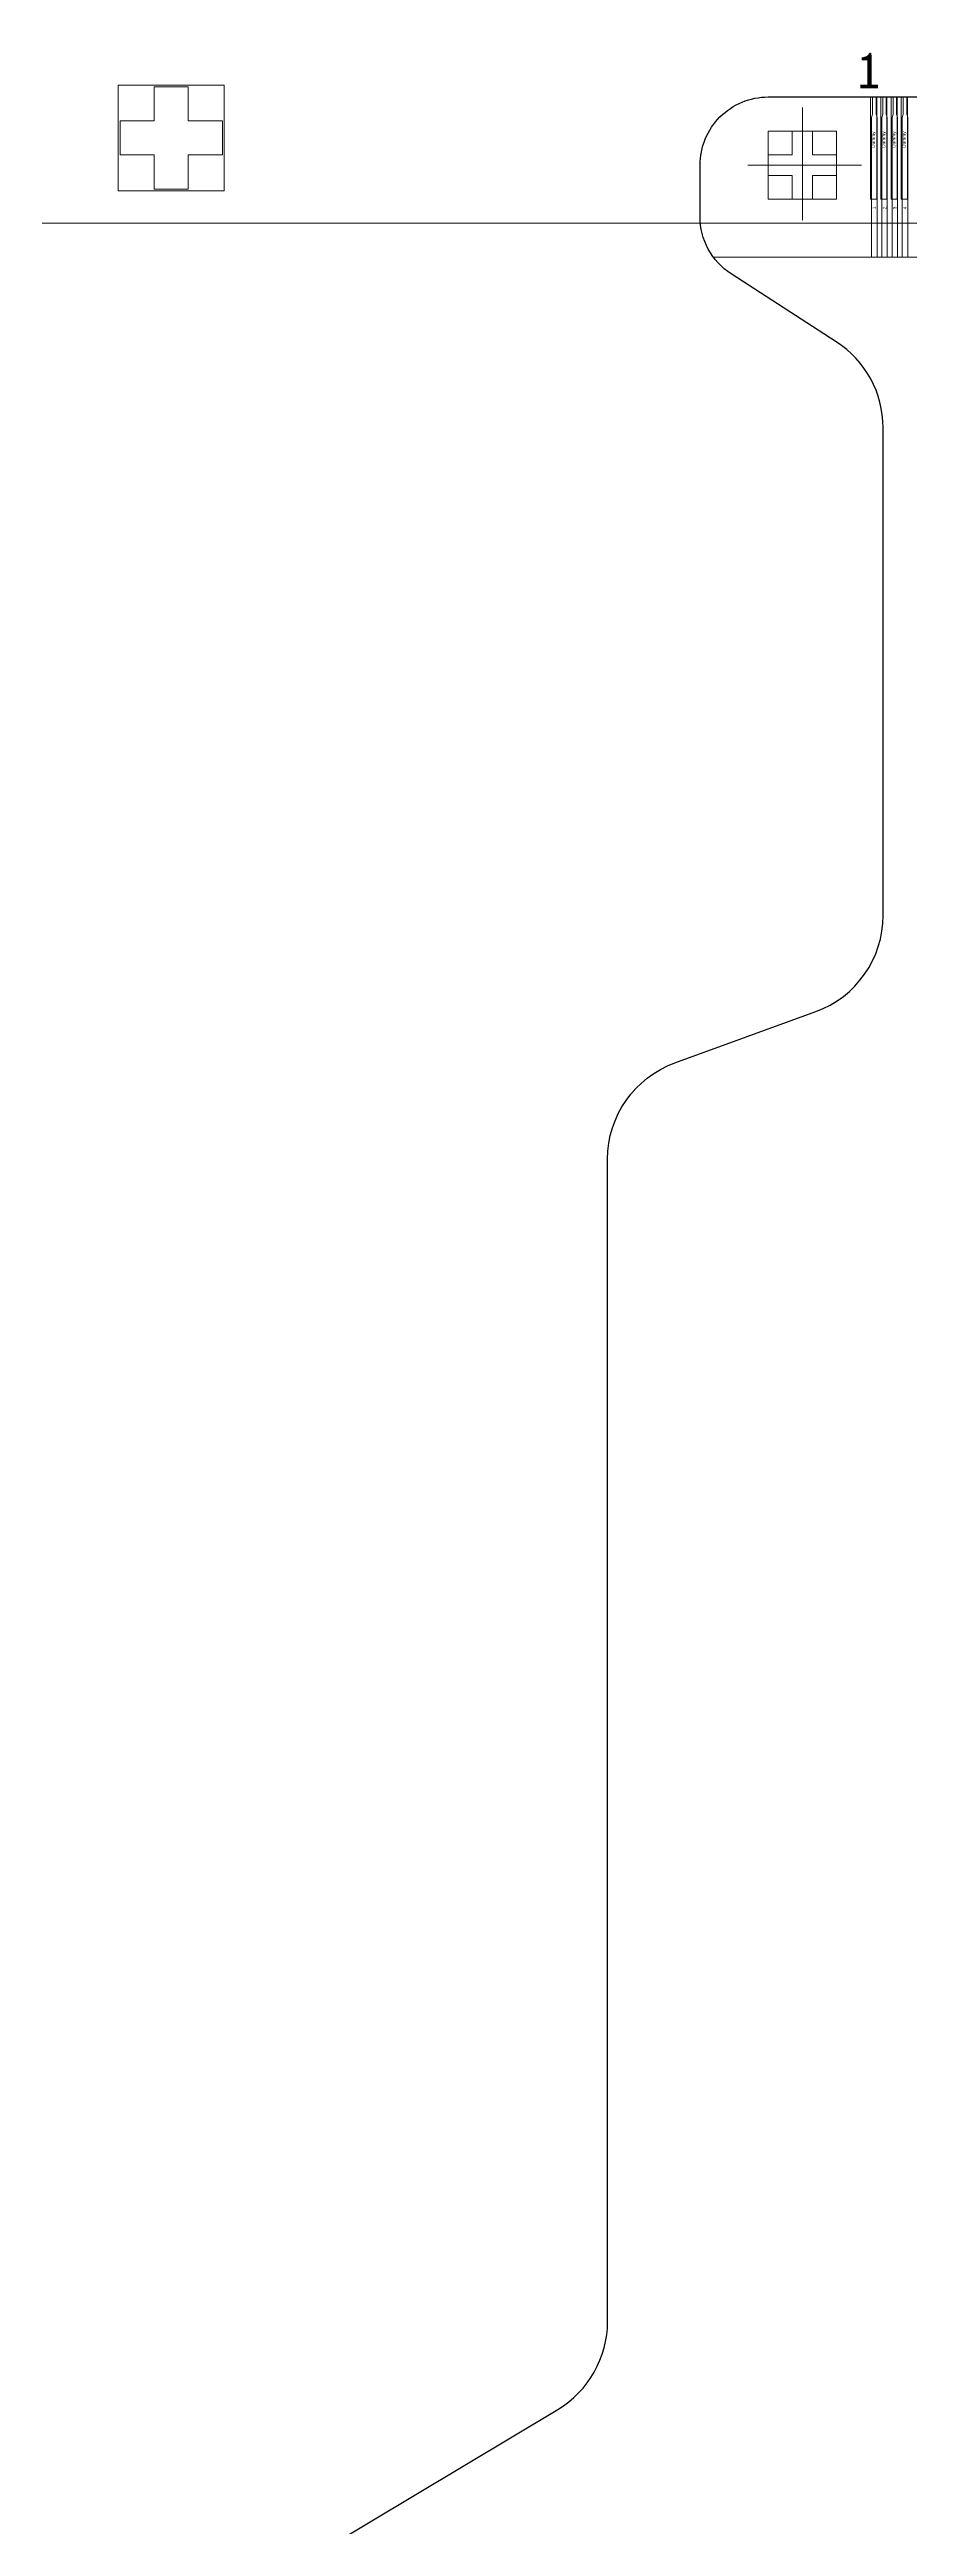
# Model space of a CAD drawing. Header units: millimetres. Extents: x 1134 to 2451, y -9 to 375.
# Drawn here: x 1544.05 to 1546.57, y 274.32 to 281.58 of the extents above; entities that cross this region are included whole.
import ezdxf
from ezdxf.enums import TextEntityAlignment as Align

# ---------------------------------------------------------------- set-up
doc = ezdxf.new("R2010")
doc.units = ezdxf.units.MM
doc.layers.get('0').update_dxf_attribs({"lineweight": 5})
doc.layers.get('Defpoints').update_dxf_attribs({"lineweight": 5})
doc.layers.add('07 Cutline', color=4, linetype='Continuous')
for name, color, linetype, lineweight in [('COF', 110, 'Continuous', 5), ('DIM', 3, 'Continuous', 5), ('ITO', 2, 'Continuous', 5), ('POL', 202, 'Continuous', 5)]:
    doc.layers.add(name, color=color, linetype=linetype, lineweight=lineweight)
doc.styles.add('MBC_Arial_Font', font='arial.ttf')
doc.styles.add('RD', font='ROMAND.shx', dxfattribs={"width": 0.8})
doc.styles.get("Standard").update_dxf_attribs({"font": 'txt', "bigfont": 'gbcbig.shx'})
doc.styles.add('汉字', font='')
doc.styles.get('汉字').set_extended_font_data('SimSun')
doc.dimstyles.new('DIM', dxfattribs={"dimtxt": 1.5, "dimasz": 0.8, "dimexe": 0, "dimexo": 0.5, "dimgap": 0.11, "dimtad": 0, "dimzin": 1, "dimdsep": 46, "dimtxsty": 'RD', "dimcen": 0, "dimclrd": 256, "dimclre": 256, "dimclrt": 256, "dimadec": 0, "dimazin": 0, "dimtm": 1e-09, "dimtfac": 1, "dimtofl": 0, "dimtmove": 0, "dimatfit": 3, "dimfxl": 0, "dimlwe": -1, "dimarcsym": 0})

# ---------------------------------------------------------------- blocks, each defined once
blk = doc.blocks.new('*D36')
at = {"layer": 'Defpoints', "color": 0, "lineweight": 5, "transparency": 16777216}
for p in [(1520.357, 324.2045), (1551.2908, 324.2045), (1551.2908, 281.0695)]:
    blk.add_point(p, dxfattribs=at)
at = {"layer": 'DIM', "transparency": 16777216}
for p, q in [((1550.7908, 324.2045), (1520.357, 324.2045)), ((1550.7908, 281.0695), (1520.357, 281.0695))]:
    blk.add_line(p, q, dxfattribs=at)
at = {"layer": 'DIM', "lineweight": -2, "transparency": 16777216}
for p, q in [((1520.357, 323.4045), (1520.357, 315.5436)), ((1520.357, 281.8695), (1520.357, 290.9807))]:
    blk.add_line(p, q, dxfattribs=at)
at = {"layer": 'DIM', "lineweight": 5, "transparency": 16777216}
for points in [[(1520.2237, 323.4045), (1520.4904, 323.4045), (1520.357, 324.2045)], [(1520.2237, 281.8695), (1520.4904, 281.8695), (1520.357, 281.0695)]]:
    blk.add_solid(points, dxfattribs=at)
at = {"layer": 'DIM', "lineweight": 5, "transparency": 16777216, "insert": (1520.357, 303.2621), "char_height": 1.5, "attachment_point": 5, "rotation": 90, "style": 'RD'}
blk.add_mtext('43.14±0.15(Panel Outline)', dxfattribs=at)
blk = doc.blocks.new('*D44')
at = {"layer": 'Defpoints', "color": 0, "lineweight": 5, "transparency": 16777216}
for p in [(1551.2908, 282.8931), (1529.9445, 281.0695), (1551.2908, 281.0695)]:
    blk.add_point(p, dxfattribs=at)
at = {"layer": 'DIM', "transparency": 16777216}
for p, q in [((1550.7908, 282.8931), (1529.9445, 282.8931)), ((1550.7908, 281.0695), (1529.9445, 281.0695))]:
    blk.add_line(p, q, dxfattribs=at)
at = {"layer": 'DIM', "lineweight": -2, "transparency": 16777216}
for p, q in [((1529.9445, 282.0931), (1529.9445, 281.8695)), ((1529.9445, 281.0695), (1529.9445, 280.2695))]:
    blk.add_line(p, q, dxfattribs=at)
at = {"layer": 'DIM', "lineweight": 5, "transparency": 16777216}
for points in [[(1529.8112, 282.0931), (1530.0778, 282.0931), (1529.9445, 282.8931)], [(1529.8112, 281.8695), (1530.0778, 281.8695), (1529.9445, 281.0695)]]:
    blk.add_solid(points, dxfattribs=at)
at = {"layer": 'DIM', "lineweight": 5, "transparency": 16777216, "insert": (1529.9445, 278.3881), "char_height": 1.5, "attachment_point": 5, "rotation": 90, "style": 'RD'}
blk.add_mtext('1.82', dxfattribs=at)
blk = doc.blocks.new('*D45')
at = {"layer": 'Defpoints', "color": 0, "lineweight": 5, "transparency": 16777216}
for p in [(1520.357, 281.0695), (1551.2908, 281.0695), (1538.6149, 208.1036)]:
    blk.add_point(p, dxfattribs=at)
at = {"layer": 'DIM', "transparency": 16777216}
for p, q in [((1550.7908, 281.0695), (1520.357, 281.0695)), ((1538.1149, 208.1036), (1520.357, 208.1036))]:
    blk.add_line(p, q, dxfattribs=at)
at = {"layer": 'DIM', "lineweight": -2, "transparency": 16777216}
for p, q in [((1520.357, 280.2695), (1520.357, 252.8026)), ((1520.357, 208.9036), (1520.357, 243.3826))]:
    blk.add_line(p, q, dxfattribs=at)
at = {"layer": 'DIM', "lineweight": 5, "transparency": 16777216}
for points in [[(1520.2237, 280.2695), (1520.4904, 280.2695), (1520.357, 281.0695)], [(1520.2237, 208.9036), (1520.4904, 208.9036), (1520.357, 208.1036)]]:
    blk.add_solid(points, dxfattribs=at)
at = {"layer": 'DIM', "lineweight": 5, "transparency": 16777216, "insert": (1520.357, 248.0926), "char_height": 1.5, "attachment_point": 5, "rotation": 90, "style": 'RD'}
blk.add_mtext('72.97±0.5', dxfattribs=at)
blk = doc.blocks.new('R213NRK-001-PNL-V01-A')
at = {"layer": 'ITO', "lineweight": 0}
for p, q in [((376.601, 267.254), (376.601, 267.564)), ((376.601, 267.564), (376.911, 267.564)), ((376.706, 267.459), (376.706, 267.559)), ((376.706, 267.559), (376.806, 267.559)), ((376.806, 267.559), (376.806, 267.459)), ((376.911, 267.564), (376.911, 267.254)), ((378.606, 267.4982), (378.606, 267.1679)), ((378.806, 267.529), (378.824, 267.529)), ((378.806, 267.229), (378.806, 267.529)), ((378.824, 267.529), (378.824, 267.229)), ((378.836, 267.529), (378.854, 267.529)), ((378.836, 267.229), (378.836, 267.529)), ((378.854, 267.529), (378.854, 267.229)), ((378.866, 267.529), (378.884, 267.529)), ((378.866, 267.229), (378.866, 267.529)), ((378.884, 267.529), (378.884, 267.229)), ((378.896, 267.529), (378.914, 267.529)), ((378.896, 267.229), (378.896, 267.529)), ((378.914, 267.529), (378.914, 267.229)), ((376.606, 267.359), (376.606, 267.459)), ((376.606, 267.459), (376.706, 267.459)), ((376.806, 267.459), (376.906, 267.459)), ((376.906, 267.459), (376.906, 267.359)), ((378.506, 267.429), (378.576, 267.429)), ((378.506, 267.359), (378.506, 267.429)), ((378.576, 267.429), (378.576, 267.359)), ((378.636, 267.429), (378.706, 267.429)), ((378.636, 267.359), (378.636, 267.429)), ((378.706, 267.429), (378.706, 267.359)), ((376.706, 267.359), (376.606, 267.359)), ((376.706, 267.259), (376.706, 267.359)), ((376.906, 267.359), (376.806, 267.359)), ((376.806, 267.359), (376.806, 267.259)), ((378.4466, 267.329), (378.7796, 267.329)), ((378.576, 267.359), (378.506, 267.359)), ((378.706, 267.359), (378.636, 267.359)), ((376.911, 267.254), (376.601, 267.254)), ((376.806, 267.259), (376.706, 267.259)), ((378.506, 267.299), (378.576, 267.299)), ((378.506, 267.229), (378.506, 267.299)), ((378.576, 267.299), (378.576, 267.229)), ((378.636, 267.299), (378.706, 267.299)), ((378.636, 267.229), (378.636, 267.299)), ((378.706, 267.299), (378.706, 267.229)), ((378.576, 267.229), (378.506, 267.229)), ((378.706, 267.229), (378.636, 267.229)), ((378.824, 267.229), (378.806, 267.229)), ((378.854, 267.229), (378.836, 267.229)), ((378.884, 267.229), (378.866, 267.229)), ((378.914, 267.229), (378.896, 267.229))]:
    blk.add_line(p, q, dxfattribs=at)
at = {"layer": 'ITO', "lineweight": 5}
blk.add_line((375.2515, 267.159), (392.0385, 267.159), dxfattribs=at)
at = {"layer": 'ITO', "lineweight": 0, "style": '汉字'}
blk.add_text('1', height=0.1, dxfattribs=at).set_placement((378.7667, 267.5546))
blk = doc.blocks.new('R213NRK-001-PNLA-V01-A')
at = {"layer": 'ITO', "lineweight": 5}
blk.add_blockref('R213NRK-001-PNL-V01-A', (251.5331, 0), dxfattribs=at)
blk = doc.blocks.new('R213NRK-001-COF-V01-A')
at = {"color": 3}
for points in [[(1629.2486, 267.156), (1629.2486, 267.106), (1629.2456, 267.096), (1629.2456, 266.686)], [(1629.2616, 266.686), (1629.2616, 267.096), (1629.2586, 267.106), (1629.2586, 267.156)], [(1629.2786, 267.156), (1629.2786, 267.106), (1629.2756, 267.096), (1629.2756, 266.686)], [(1629.2916, 266.686), (1629.2916, 267.096), (1629.2886, 267.106), (1629.2886, 267.156)], [(1629.3086, 267.156), (1629.3086, 267.106), (1629.3056, 267.096), (1629.3056, 266.686)], [(1629.3216, 266.686), (1629.3216, 267.096), (1629.3186, 267.106), (1629.3186, 267.156)], [(1629.3386, 267.156), (1629.3386, 267.106), (1629.3356, 267.096), (1629.3356, 266.686)], [(1629.3516, 266.686), (1629.3516, 267.096), (1629.3486, 267.106), (1629.3486, 267.156)]]:
    blk.add_lwpolyline(points, dxfattribs=at)
blk.add_lwpolyline([(1629.0127, 267.056), (1629.0727, 267.056), (1629.0727, 266.986), (1629.1427, 266.986), (1629.1427, 266.926), (1629.0727, 266.926), (1629.0727, 266.856), (1629.0127, 266.856), (1629.0127, 266.926), (1628.9427, 266.926), (1628.9427, 266.986), (1629.0127, 266.986)], close=True, dxfattribs=at)
blk.add_lwpolyline([(1628.7821, 266.686), (1639.3812, 266.686)])
at = {"layer": '07 Cutline'}
blk.add_lwpolyline([(1626.9339, 259.5442), (1628.3258, 260.378, 0.263643), (1628.4717, 260.6354), (1628.4717, 264.0427, -0.315299), (1628.6691, 264.3246), (1629.0821, 264.475, 0.315299), (1629.2795, 264.7569), (1629.2795, 266.1863, 0.254671), (1629.1422, 266.4383), (1628.8342, 266.6372, -0.254671), (1628.7427, 266.8052), (1628.7427, 266.956, -0.414214), (1628.9427, 267.156), (1639.2207, 267.156, -0.414214)], format="xyb", dxfattribs=at)
at = {"color": 6, "style": 'MBC_Arial_Font'}
for s, p in [('Dummy', (1629.2506, 267.0308)), ('Dummy', (1629.2806, 267.0308)), ('Dummy', (1629.3106, 267.0308)), ('Dummy', (1629.3406, 267.0308)), ('1', (1629.2536, 266.8308)), ('2', (1629.2836, 266.8308)), ('3', (1629.3134, 266.8308)), ('4', (1629.3436, 266.8308))]:
    blk.add_text(s, height=0.01, rotation=90, dxfattribs=at).set_placement(p, align=Align.MIDDLE_CENTER)
at = {"insert": (1629.281, 267.2839), "char_height": 0.1, "width": 0.149785, "attachment_point": 3}
blk.add_mtext('1', dxfattribs=at)

msp = doc.modelspace()

# ---------------------------------------------------------------- block references
at = {"layer": 'COF', "lineweight": 5}
msp.add_blockref('R213NRK-001-COF-V01-A', (-82.7909, 14.2835), dxfattribs=at)
at = {"layer": 'POL', "lineweight": 5}
msp.add_blockref('R213NRK-001-PNLA-V01-A', (916.1127, 13.9105), dxfattribs=at)

# ---------------------------------------------------------------- dimensions: what is measured, and where the dimension line sits
at = {"layer": 'DIM', "lineweight": 5}
dim = msp.add_linear_dim(base=(1520.3570239931, 324.2044838528), p1=(1551.290788361, 281.0694838528), p2=(1551.290788361, 324.2044838528), angle=90, text='<>(Panel Outline)', dimstyle='DIM', override={"dimtol": 1, "dimtp": 0.15, "dimtm": 0.15}, dxfattribs=at)
dim.commit()
dim.dimension.update_dxf_attribs({"geometry": '*D36', "text_midpoint": (1520.3570239931, 303.262135565), "dimtype": 160})
for base, p1, override, picture, middle in [((1529.9445, 281.0695), (1551.2908, 282.8931), {"dimfxl": 0.8, "dimarcsym": 1}, '*D44', (1529.9445, 278.3881)), ((1520.357, 281.0695), (1538.6149, 208.1036), {"dimtol": 1, "dimtp": 0.5, "dimtm": 0.5, "dimfxl": 0.8, "dimarcsym": 1}, '*D45', (1520.357, 248.0926))]:
    dim = msp.add_linear_dim(base=base, p1=p1, p2=(1551.2908, 281.0695), angle=90, dimstyle='DIM', override=override, dxfattribs=at)
    dim.commit()
    dim.dimension.update_dxf_attribs({"geometry": picture, "text_midpoint": middle, "dimtype": 160})

doc.saveas('drawing.dxf')
